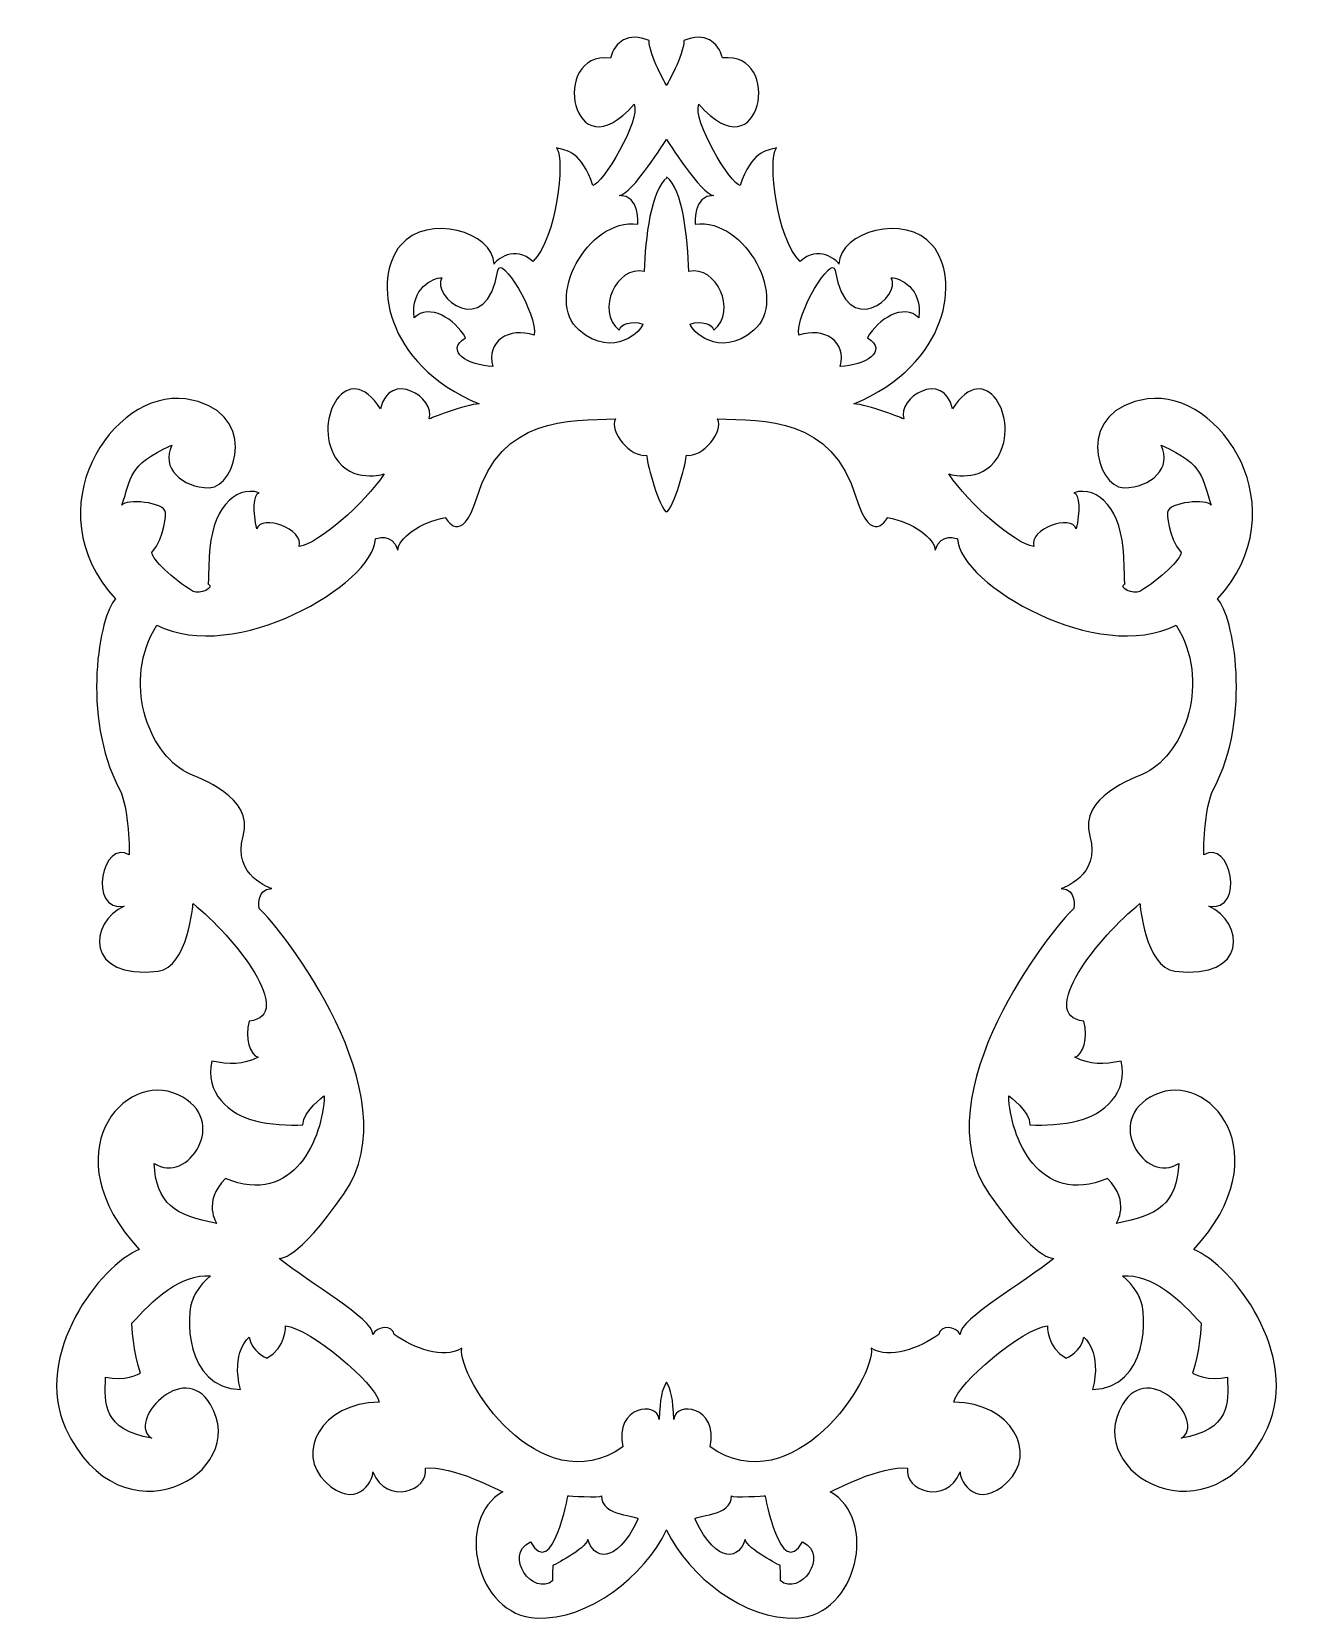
# Model space of a CAD drawing. Header units: centimetres. Extents: x -8.3 to 8.3, y -10.4 to 10.5.
import ezdxf

# ---------------------------------------------------------------- set-up
doc = ezdxf.new("R2010")
doc.units = ezdxf.units.CM
doc.header["$MEASUREMENT"] = 0
doc.layers.add('Camada 1', color=7, linetype='Continuous')

msp = doc.modelspace()

# ---------------------------------------------------------------- linework, layer by layer
at = {"layer": 'Camada 1'}
for points, knots in [([(0.00172, -9.22746), (-0.29438, -9.84328), (-1.02402, -10.41782), (-1.70638, -10.38996), (-1.70638, -10.38996), (-2.51095, -10.3571), (-2.79006, -9.07638), (-2.14972, -8.73155), (-2.14972, -8.73155), (-2.14972, -8.73155), (-2.83933, -8.37029), (-3.16776, -8.41955), (-3.16776, -8.41955), (-3.11852, -8.71509), (-3.67679, -8.91218), (-3.8574, -8.46879), (-3.8574, -8.46879), (-3.8574, -8.6001), (-4.08727, -8.97782), (-4.48137, -8.60016), (-4.48137, -8.60016), (-4.87547, -8.22252), (-4.54704, -7.56572), (-3.7753, -7.54934), (-3.7753, -7.54934), (-3.82457, -7.30301), (-4.6784, -6.58057), (-5.00678, -6.54771), (-5.00678, -6.54771), (-5.00678, -6.54771), (-4.99038, -6.82687), (-5.25308, -6.97464), (-5.25308, -6.97464), (-5.25308, -6.97464), (-5.46655, -6.87611), (-5.48298, -6.69548), (-5.48298, -6.69548), (-5.48298, -6.69548), (-5.72928, -6.89252), (-5.59794, -7.38509), (-5.59794, -7.38509), (-6.33684, -7.36866), (-6.32038, -6.38354), (-6.22188, -6.18647), (-6.22188, -6.18647), (-6.22188, -6.18647), (-6.15621, -6.02224), (-5.99201, -5.89088), (-5.99201, -5.89088), (-6.38608, -5.85802), (-6.76372, -6.21928), (-7.02645, -6.51482), (-7.02645, -6.51482), (-7.02645, -6.51482), (-7.01005, -6.90892), (-6.91149, -7.17165), (-6.91149, -7.17165), (-6.91149, -7.17165), (-7.14139, -7.28659), (-7.37126, -7.22089), (-7.37126, -7.22089), (-7.38766, -7.58215), (-7.40412, -7.9105), (-6.76372, -8.02544), (-6.76372, -8.02544), (-7.10853, -7.8284), (-6.35325, -6.97459), (-5.99201, -7.5821), (-5.99201, -7.5821), (-5.45094, -8.49208), (-7.17422, -9.454), (-7.89672, -7.89412), (-7.89672, -7.89412), (-8.34119, -6.9344), (-7.43695, -5.74306), (-6.92795, -5.5461), (-6.92795, -5.5461), (-8.09376, -4.28181), (-7.12499, -3.18162), (-6.41894, -3.51003), (-6.41894, -3.51003), (-5.71287, -3.83843), (-6.304, -4.70865), (-6.73091, -4.41311), (-6.73091, -4.41311), (-6.71448, -4.93849), (-6.4518, -5.10272), (-5.90991, -5.2013), (-5.90991, -5.2013), (-5.90991, -5.2013), (-6.10695, -4.92214), (-5.795, -4.61011), (-5.795, -4.61011), (-4.89192, -4.98772), (-4.51423, -4.06827), (-4.49783, -3.52643), (-4.49783, -3.52643), (-4.49783, -3.52643), (-4.77697, -3.72341), (-4.77697, -3.90402), (-4.77697, -3.90402), (-4.95757, -3.92048), (-5.2289, -3.89579), (-5.40091, -3.85483), (-5.40091, -3.85483), (-5.74574, -3.7727), (-6.07412, -3.47719), (-5.97561, -3.06664), (-5.97561, -3.06664), (-5.74574, -3.11591), (-5.56511, -3.11591), (-5.36807, -3.0174), (-5.36807, -3.0174), (-5.46657, -2.98454), (-5.54867, -2.7711), (-5.48301, -2.5412), (-5.48301, -2.5412), (-4.85907, -2.4755), (-5.68005, -1.42466), (-6.22189, -0.99778), (-6.22189, -0.99778), (-6.22189, -0.99778), (-6.28759, -1.83516), (-6.68163, -1.88445), (-6.68163, -1.88445), (-7.6508, -2.00563), (-7.59224, -1.24014), (-7.12491, -1.03062), (-7.12491, -1.03062), (-7.61751, -1.11272), (-7.40407, -0.12757), (-7.05927, -0.35749), (-7.05927, -0.35749), (-7.05927, -0.35749), (-7.05927, 0.26656), (-7.19061, 0.5128), (-7.19061, 0.5128), (-7.69525, 1.45898), (-7.45334, 2.79512), (-7.23988, 3.00867), (-7.23988, 3.00867), (-8.32359, 4.17448), (-7.28912, 5.76719), (-6.32037, 5.63582), (-6.32037, 5.63582), (-5.3516, 5.50448), (-5.64716, 4.47001), (-6.00837, 4.47001), (-6.00837, 4.47001), (-6.36958, 4.47001), (-6.64877, 4.73274), (-6.501, 5.02828), (-6.501, 5.02828), (-7.09213, 4.76555), (-7.02641, 4.60137), (-7.1578, 4.24014), (-7.1578, 4.24014), (-7.10853, 4.32227), (-6.5995, 4.28938), (-6.5831, 4.14161), (-6.5831, 4.14161), (-6.5831, 4.14161), (-6.5831, 3.82961), (-6.7637, 3.61617), (-6.7637, 3.61617), (-6.7637, 3.53407), (-6.49269, 3.26967), (-6.22186, 3.10716), (-6.22186, 3.10716), (-6.13976, 3.05789), (-5.92632, 3.1564), (-6.02482, 3.20566), (-6.02482, 3.20566), (-6.02482, 3.20566), (-6.02482, 3.12356), (-6.00839, 3.5669), (-6.00839, 3.5669), (-5.98585, 4.17489), (-5.68002, 4.50286), (-5.35159, 4.40431), (-5.35159, 4.40431), (-5.43369, 4.38788), (-5.43372, 4.14161), (-5.38445, 3.92814), (-5.38445, 3.92814), (-5.31881, 4.12518), (-4.76048, 3.92814), (-4.82618, 3.69824), (-4.82618, 3.69824), (-4.57988, 3.73107), (-3.97234, 4.25651), (-3.70964, 4.65061), (-3.70964, 4.65061), (-3.70964, 4.65061), (-4.13655, 4.51924), (-4.35001, 4.86405), (-4.35001, 4.86405), (-4.66164, 5.36739), (-4.18581, 6.19406), (-3.7589, 5.50445), (-3.7589, 5.50445), (-3.64394, 6.02989), (-3.02002, 5.65222), (-3.11853, 5.37308), (-3.11853, 5.37308), (-3.11853, 5.37308), (-2.64233, 5.57012), (-2.46173, 5.57012), (-2.46173, 5.57012), (-3.72607, 6.09553), (-3.85741, 7.2285), (-3.49617, 7.65543), (-3.49617, 7.65543), (-3.13493, 8.08236), (-2.2811, 7.83603), (-2.26469, 7.40913), (-2.26469, 7.40913), (-2.24829, 7.4584), (-1.98555, 7.67186), (-1.75568, 7.44196), (-1.75568, 7.44196), (-1.44371, 7.75393), (-1.32875, 8.77197), (-1.44368, 8.93617), (-1.44368, 8.93617), (-1.31234, 8.90334), (-1.11528, 8.8869), (-0.96748, 8.44354), (-0.96748, 8.44354), (-0.85254, 8.44354), (-0.32708, 9.31381), (-0.42567, 9.51084), (-0.42567, 9.51084), (-1.24665, 8.55858), (-1.54219, 10.21696), (-0.73761, 10.11838), (-0.73761, 10.11838), (-0.67197, 10.33185), (-0.50774, 10.46319), (-0.22858, 10.34828), (-0.22858, 10.34828), (-0.22858, 10.15124), (0.00126, 9.75715), (0.00126, 9.75715), (0.00126, 9.75715), (0.00126, 9.75715), (-0.0013, 9.75716), (-0.0013, 9.75716), (-0.0013, 9.75716), (-0.0013, 9.75716), (0.22854, 10.15126), (0.22854, 10.34829), (0.22854, 10.34829), (0.5077, 10.4632), (0.67193, 10.33186), (0.73757, 10.11839), (0.73757, 10.11839), (1.54212, 10.217), (1.24655, 8.55859), (0.42563, 9.51085), (0.42563, 9.51085), (0.32705, 9.31381), (0.85251, 8.44355), (0.96744, 8.44355), (0.96744, 8.44355), (1.11521, 8.88691), (1.3123, 8.90334), (1.44361, 8.93618), (1.44361, 8.93618), (1.3287, 8.77198), (1.44366, 7.75394), (1.75563, 7.44197), (1.75563, 7.44197), (1.98547, 7.67184), (2.2482, 7.4584), (2.26461, 7.40914), (2.26461, 7.40914), (2.28101, 7.83605), (3.13488, 8.08237), (3.49609, 7.65544), (3.49609, 7.65544), (3.85733, 7.22851), (3.72596, 6.09554), (2.46162, 5.57013), (2.46162, 5.57013), (2.64225, 5.57013), (3.11845, 5.37309), (3.11845, 5.37309), (3.11845, 5.37309), (3.01992, 5.65225), (3.64383, 6.02992), (3.75882, 5.50446), (3.75882, 5.50446), (4.1857, 6.19407), (4.66153, 5.36743), (4.34993, 4.86406), (4.34993, 4.86406), (4.13644, 4.51925), (3.70956, 4.65062), (3.70956, 4.65062), (3.70956, 4.65062), (3.97226, 4.25652), (4.57983, 3.73109), (4.8261, 3.69825), (4.8261, 3.69825), (4.7604, 3.92815), (5.3187, 4.12518), (5.38437, 3.92815), (5.38437, 3.92815), (5.43361, 4.14162), (5.43361, 4.38786), (5.35151, 4.40432), (5.35151, 4.40432), (5.67991, 4.50288), (5.98582, 4.17493), (6.00834, 3.56691), (6.00834, 3.56691), (6.02472, 3.12357), (6.02472, 3.20567), (6.02472, 3.20567), (6.02472, 3.20567), (5.92622, 3.1564), (6.13971, 3.0579), (6.22176, 3.10717), (6.22176, 3.10717), (6.49261, 3.26968), (6.7636, 3.5341), (6.7636, 3.61618), (6.7636, 3.61618), (6.58302, 3.82965), (6.58302, 4.14162), (6.58302, 4.14162), (6.58302, 4.14162), (6.59942, 4.28939), (7.10846, 4.32225), (7.15772, 4.24015), (7.15772, 4.24015), (7.02635, 4.60139), (7.09208, 4.76556), (6.50092, 5.02829), (6.50092, 5.02829), (6.64869, 4.73275), (6.36953, 4.47002), (6.00835, 4.47002), (6.00835, 4.47002), (5.64714, 4.47002), (5.35152, 5.50449), (6.32029, 5.63583), (6.32029, 5.63583), (7.28906, 5.76717), (8.32356, 4.17448), (7.2398, 3.00868), (7.2398, 3.00868), (7.45329, 2.79516), (7.69523, 1.45902), (7.19056, 0.51281), (7.19056, 0.51281), (7.05925, 0.26656), (7.05925, -0.35748), (7.05925, -0.35748), (7.05925, -0.35748), (7.40406, -0.12758), (7.61749, -1.11271), (7.12489, -1.03061), (7.12489, -1.03061), (7.59222, -1.24013), (7.65078, -2.00565), (6.68155, -1.88447), (6.68155, -1.88447), (6.28745, -1.8352), (6.22176, -0.9978), (6.22176, -0.9978), (6.22176, -0.9978), (5.67992, -1.42468), (4.85897, -2.47552), (5.48288, -2.54122), (5.48288, -2.54122), (5.54852, -2.77112), (5.46648, -2.98456), (5.36794, -3.01742), (5.36794, -3.01742), (5.56498, -3.11595), (5.74561, -3.11595), (5.97545, -3.06666), (5.97545, -3.06666), (6.07398, -3.47721), (5.74561, -3.77275), (5.40075, -3.85485), (5.40075, -3.85485), (5.22872, -3.89583), (4.95741, -3.92049), (4.77684, -3.90404), (4.77684, -3.90404), (4.77684, -3.72344), (4.49768, -3.52645), (4.49768, -3.52645), (4.49768, -3.52645), (4.51408, -4.06829), (4.89175, -4.98774), (5.79485, -4.61013), (5.79485, -4.61013), (6.10679, -4.92215), (5.90979, -5.20132), (5.90979, -5.20132), (5.90979, -5.20132), (6.45163, -5.10274), (6.71431, -4.93851), (6.73077, -4.41313), (6.73077, -4.41313), (6.30384, -4.70867), (5.71273, -3.83845), (6.41877, -3.51005), (6.41877, -3.51005), (7.12486, -3.18165), (8.09364, -4.28184), (6.9278, -5.54612), (6.9278, -5.54612), (7.43678, -5.74308), (8.34107, -6.93442), (7.89657, -7.89414), (7.89657, -7.89414), (7.17407, -9.45402), (5.45081, -8.4921), (5.99189, -7.58212), (5.99189, -7.58212), (6.3531, -6.97461), (7.10838, -7.82842), (6.76357, -8.02546), (6.76357, -8.02546), (7.40399, -7.91052), (7.38754, -7.58218), (7.37113, -7.22091), (7.37113, -7.22091), (7.14126, -7.28658), (6.91134, -7.17167), (6.91134, -7.17167), (6.91134, -7.17167), (7.00992, -6.90891), (7.02633, -6.51484), (7.02633, -6.51484), (7.02633, -6.51484), (6.76357, -6.2193), (6.38596, -5.85804), (5.99189, -5.8909), (5.99189, -5.8909), (6.15606, -6.02227), (6.22173, -6.18649), (6.22173, -6.18649), (6.22173, -6.18649), (6.32026, -6.38353), (6.33672, -7.36867), (5.59782, -7.38511), (5.59782, -7.38511), (5.72916, -6.89254), (5.48286, -6.6955), (5.48286, -6.6955), (5.48286, -6.6955), (5.46646, -6.87613), (5.25296, -6.97466), (5.25296, -6.97466), (5.25296, -6.97466), (4.99026, -6.82689), (5.00666, -6.54773), (5.00666, -6.54773), (5.00666, -6.54773), (4.67831, -6.58059), (3.82445, -7.30306), (3.77518, -7.54936), (3.77518, -7.54936), (4.54692, -7.56574), (4.87534, -8.22251), (4.48127, -8.60018), (4.48127, -8.60018), (4.08715, -8.97785), (3.8573, -8.60013), (3.8573, -8.46881), (3.8573, -8.46881), (3.67667, -8.9122), (3.11842, -8.71511), (3.16769, -8.41957), (3.16769, -8.41957), (2.83929, -8.3703), (2.14965, -8.73157), (2.14965, -8.73157), (2.14965, -8.73157), (2.79002, -9.07638), (2.51086, -10.35712), (1.70631, -10.38998), (1.70631, -10.38998), (1.02625, -10.41776), (0.29928, -9.84719), (0.00131, -9.23367), (0.00131, -9.23367), (0.00131, -9.23367), (0.00172, -9.22746), (0.00172, -9.22746)], [0, 0, 0, 0, 0.008, 0.008, 0.008, 0.008, 0.016, 0.016, 0.016, 0.016, 0.024, 0.024, 0.024, 0.024, 0.032, 0.032, 0.032, 0.032, 0.04, 0.04, 0.04, 0.04, 0.048, 0.048, 0.048, 0.048, 0.056, 0.056, 0.056, 0.056, 0.064, 0.064, 0.064, 0.064, 0.072, 0.072, 0.072, 0.072, 0.08, 0.08, 0.08, 0.08, 0.088, 0.088, 0.088, 0.088, 0.096, 0.096, 0.096, 0.096, 0.104, 0.104, 0.104, 0.104, 0.112, 0.112, 0.112, 0.112, 0.12, 0.12, 0.12, 0.12, 0.128, 0.128, 0.128, 0.128, 0.136, 0.136, 0.136, 0.136, 0.144, 0.144, 0.144, 0.144, 0.152, 0.152, 0.152, 0.152, 0.16, 0.16, 0.16, 0.16, 0.168, 0.168, 0.168, 0.168, 0.176, 0.176, 0.176, 0.176, 0.184, 0.184, 0.184, 0.184, 0.192, 0.192, 0.192, 0.192, 0.2, 0.2, 0.2, 0.2, 0.208, 0.208, 0.208, 0.208, 0.216, 0.216, 0.216, 0.216, 0.224, 0.224, 0.224, 0.224, 0.232, 0.232, 0.232, 0.232, 0.24, 0.24, 0.24, 0.24, 0.248, 0.248, 0.248, 0.248, 0.256, 0.256, 0.256, 0.256, 0.264, 0.264, 0.264, 0.264, 0.272, 0.272, 0.272, 0.272, 0.28, 0.28, 0.28, 0.28, 0.288, 0.288, 0.288, 0.288, 0.296, 0.296, 0.296, 0.296, 0.304, 0.304, 0.304, 0.304, 0.312, 0.312, 0.312, 0.312, 0.32, 0.32, 0.32, 0.32, 0.328, 0.328, 0.328, 0.328, 0.336, 0.336, 0.336, 0.336, 0.344, 0.344, 0.344, 0.344, 0.352, 0.352, 0.352, 0.352, 0.36, 0.36, 0.36, 0.36, 0.368, 0.368, 0.368, 0.368, 0.376, 0.376, 0.376, 0.376, 0.384, 0.384, 0.384, 0.384, 0.392, 0.392, 0.392, 0.392, 0.4, 0.4, 0.4, 0.4, 0.408, 0.408, 0.408, 0.408, 0.416, 0.416, 0.416, 0.416, 0.424, 0.424, 0.424, 0.424, 0.432, 0.432, 0.432, 0.432, 0.44, 0.44, 0.44, 0.44, 0.448, 0.448, 0.448, 0.448, 0.456, 0.456, 0.456, 0.456, 0.464, 0.464, 0.464, 0.464, 0.472, 0.472, 0.472, 0.472, 0.48, 0.48, 0.48, 0.48, 0.488, 0.488, 0.488, 0.488, 0.496, 0.496, 0.496, 0.496, 0.504, 0.504, 0.504, 0.504, 0.512, 0.512, 0.512, 0.512, 0.52, 0.52, 0.52, 0.52, 0.528, 0.528, 0.528, 0.528, 0.536, 0.536, 0.536, 0.536, 0.544, 0.544, 0.544, 0.544, 0.552, 0.552, 0.552, 0.552, 0.56, 0.56, 0.56, 0.56, 0.568, 0.568, 0.568, 0.568, 0.576, 0.576, 0.576, 0.576, 0.584, 0.584, 0.584, 0.584, 0.592, 0.592, 0.592, 0.592, 0.6, 0.6, 0.6, 0.6, 0.608, 0.608, 0.608, 0.608, 0.616, 0.616, 0.616, 0.616, 0.624, 0.624, 0.624, 0.624, 0.632, 0.632, 0.632, 0.632, 0.64, 0.64, 0.64, 0.64, 0.648, 0.648, 0.648, 0.648, 0.656, 0.656, 0.656, 0.656, 0.664, 0.664, 0.664, 0.664, 0.672, 0.672, 0.672, 0.672, 0.68, 0.68, 0.68, 0.68, 0.688, 0.688, 0.688, 0.688, 0.696, 0.696, 0.696, 0.696, 0.704, 0.704, 0.704, 0.704, 0.712, 0.712, 0.712, 0.712, 0.72, 0.72, 0.72, 0.72, 0.728, 0.728, 0.728, 0.728, 0.736, 0.736, 0.736, 0.736, 0.744, 0.744, 0.744, 0.744, 0.752, 0.752, 0.752, 0.752, 0.76, 0.76, 0.76, 0.76, 0.768, 0.768, 0.768, 0.768, 0.776, 0.776, 0.776, 0.776, 0.784, 0.784, 0.784, 0.784, 0.792, 0.792, 0.792, 0.792, 0.8, 0.8, 0.8, 0.8, 0.808, 0.808, 0.808, 0.808, 0.816, 0.816, 0.816, 0.816, 0.824, 0.824, 0.824, 0.824, 0.832, 0.832, 0.832, 0.832, 0.84, 0.84, 0.84, 0.84, 0.848, 0.848, 0.848, 0.848, 0.856, 0.856, 0.856, 0.856, 0.864, 0.864, 0.864, 0.864, 0.872, 0.872, 0.872, 0.872, 0.88, 0.88, 0.88, 0.88, 0.888, 0.888, 0.888, 0.888, 0.896, 0.896, 0.896, 0.896, 0.904, 0.904, 0.904, 0.904, 0.912, 0.912, 0.912, 0.912, 0.92, 0.92, 0.92, 0.92, 0.928, 0.928, 0.928, 0.928, 0.936, 0.936, 0.936, 0.936, 0.944, 0.944, 0.944, 0.944, 0.952, 0.952, 0.952, 0.952, 0.96, 0.96, 0.96, 0.96, 0.968, 0.968, 0.968, 0.968, 0.976, 0.976, 0.976, 0.976, 0.984, 0.984, 0.984, 0.984, 1, 1, 1, 1]), ([(0.00132, 8.55759), (0.21476, 8.39339), (0.27784, 7.75408), (0.29429, 7.31074), (0.29429, 7.31074), (0.65553, 7.39284), (0.93463, 6.80173), (0.62269, 6.539), (0.62269, 6.539), (0.60629, 6.6211), (0.45846, 6.67037), (0.31067, 6.62113), (0.31067, 6.62113), (0.31067, 6.55546), (0.68834, 6.14493), (1.14808, 6.539), (1.14808, 6.539), (1.60785, 6.93307), (1.04955, 8.0168), (0.37632, 7.9347), (0.37632, 7.9347), (0.37632, 7.9347), (0.34354, 8.31234), (0.6227, 8.31234), (0.6227, 8.31234), (0.45853, 8.31234), (-0.00127, 9.05122), (-0.00127, 9.05122), (-0.00127, 9.05122), (-0.00127, 9.05122), (0.00127, 9.05122), (0.00127, 9.05122), (0.00127, 9.05122), (0.00127, 9.05122), (-0.4585, 8.31234), (-0.6227, 8.31234), (-0.6227, 8.31234), (-0.34356, 8.31234), (-0.37635, 7.9347), (-0.37635, 7.9347), (-0.37635, 7.9347), (-1.04958, 8.0168), (-1.60785, 6.93307), (-1.14811, 6.539), (-1.14811, 6.539), (-0.68837, 6.14493), (-0.31068, 6.55546), (-0.31068, 6.62113), (-0.31068, 6.62113), (-0.45845, 6.6704), (-0.6063, 6.6211), (-0.62268, 6.539), (-0.62268, 6.539), (-0.93465, 6.80173), (-0.65554, 7.39284), (-0.29428, 7.31074), (-0.29428, 7.31074), (-0.27782, 7.75408), (-0.2053, 8.3832), (0.00811, 8.5474), (0.00811, 8.5474), (0.00811, 8.5474), (0.00132, 8.55759), (0.00132, 8.55759)], [0, 0, 0, 0, 0.05882353, 0.05882353, 0.05882353, 0.05882353, 0.11764706, 0.11764706, 0.11764706, 0.11764706, 0.17647059, 0.17647059, 0.17647059, 0.17647059, 0.23529412, 0.23529412, 0.23529412, 0.23529412, 0.29411765, 0.29411765, 0.29411765, 0.29411765, 0.35294118, 0.35294118, 0.35294118, 0.35294118, 0.41176471, 0.41176471, 0.41176471, 0.41176471, 0.47058824, 0.47058824, 0.47058824, 0.47058824, 0.52941176, 0.52941176, 0.52941176, 0.52941176, 0.58823529, 0.58823529, 0.58823529, 0.58823529, 0.64705882, 0.64705882, 0.64705882, 0.64705882, 0.70588235, 0.70588235, 0.70588235, 0.70588235, 0.76470588, 0.76470588, 0.76470588, 0.76470588, 0.82352941, 0.82352941, 0.82352941, 0.82352941, 0.88235294, 0.88235294, 0.88235294, 0.88235294, 1, 1, 1, 1]), ([(-2.95428, 7.22864), (-3.06924, 7.22864), (-3.36478, 7.09727), (-3.31552, 6.7032), (-3.31552, 6.7032), (-3.11848, 6.90024), (-2.77365, 6.68677), (-2.64231, 6.44047), (-2.64231, 6.44047), (-2.92142, 6.25984), (-2.60948, 6.07923), (-2.28107, 6.06283), (-2.28107, 6.06283), (-2.3796, 6.39123), (-2.0676, 6.58824), (-1.73923, 6.4733), (-1.73923, 6.4733), (-1.68996, 6.75246), (-2.18061, 7.54777), (-2.21543, 7.32716), (-2.21543, 7.32716), (-2.36318, 6.39121), (-3.10205, 6.98231), (-2.95428, 7.22864)], [0, 0, 0, 0, 0.14285714, 0.14285714, 0.14285714, 0.14285714, 0.28571429, 0.28571429, 0.28571429, 0.28571429, 0.42857143, 0.42857143, 0.42857143, 0.42857143, 0.57142857, 0.57142857, 0.57142857, 0.57142857, 0.71428571, 0.71428571, 0.71428571, 0.71428571, 1, 1, 1, 1]), ([(2.21536, 7.32717), (2.18059, 7.54778), (1.68992, 6.75247), (1.73919, 6.47331), (1.73919, 6.47331), (2.06759, 6.58827), (2.37953, 6.39124), (2.28103, 6.06284), (2.28103, 6.06284), (2.60943, 6.07924), (2.92137, 6.25985), (2.64227, 6.44048), (2.64227, 6.44048), (2.77361, 6.68678), (3.11847, 6.90022), (3.3155, 6.70321), (3.3155, 6.70321), (3.36474, 7.09728), (3.06917, 7.22865), (2.95424, 7.22865), (2.95424, 7.22865), (3.10203, 6.98231), (2.36315, 6.39121), (2.21536, 7.32717)], [0, 0, 0, 0, 0.14285714, 0.14285714, 0.14285714, 0.14285714, 0.28571429, 0.28571429, 0.28571429, 0.28571429, 0.42857143, 0.42857143, 0.42857143, 0.42857143, 0.57142857, 0.57142857, 0.57142857, 0.57142857, 0.71428571, 0.71428571, 0.71428571, 0.71428571, 1, 1, 1, 1]), ([(0.00122, -7.29032), (0.06041, -7.38536), (0.08411, -7.50355), (0.09726, -7.77922), (0.09726, -7.77922), (0.11372, -7.53292), (0.68837, -7.59859), (0.57343, -8.14043), (0.57343, -8.14043), (1.67359, -8.89571), (2.74082, -7.2373), (2.69158, -6.84326), (2.69158, -6.84326), (2.93788, -6.99103), (3.31555, -6.84331), (3.57825, -6.66263), (3.57825, -6.66263), (3.59468, -6.53124), (3.80812, -6.54769), (3.85739, -6.66263), (3.85739, -6.66263), (3.85739, -6.44914), (4.6948, -5.9894), (5.08887, -5.66105), (5.08887, -5.66105), (5.08887, -5.66105), (4.8676, -5.71566), (4.23506, -4.80721), (4.23506, -4.80721), (3.33193, -3.51009), (5.07244, -1.30976), (5.35155, -1.06344), (5.35155, -1.06344), (5.35155, -1.06344), (5.40082, -0.80079), (5.18738, -0.80079), (5.18738, -0.80079), (5.18738, -0.80079), (5.71282, -0.63651), (5.56505, -0.1111), (5.56505, -0.1111), (5.41725, 0.41431), (6.13975, 0.64421), (6.30393, 0.72633), (6.30393, 0.72633), (6.81296, 0.98906), (7.15777, 1.92497), (6.69803, 2.66385), (6.69803, 2.66385), (5.67997, 2.13841), (3.85741, 3.18929), (3.82455, 3.79682), (3.82455, 3.79682), (3.82455, 3.79682), (3.61111, 3.89535), (3.52898, 3.64905), (3.52898, 3.64905), (3.52898, 3.79682), (3.23344, 4.02669), (2.90501, 4.07596), (2.90501, 4.07596), (2.90501, 4.07596), (2.6916, 3.68189), (2.49454, 4.33869), (2.49454, 4.33869), (2.17672, 5.39803), (1.27947, 5.35673), (0.67196, 5.37316), (0.67196, 5.37316), (0.75409, 5.20899), (0.47492, 4.86415), (0.26143, 4.89696), (0.26143, 4.89696), (0.26143, 4.83126), (0.13004, 4.28942), (0.01513, 4.15808), (0.01513, 4.15808), (0.01513, 4.15808), (-0.01516, 4.1581), (-0.01516, 4.1581), (-0.01516, 4.1581), (-0.13007, 4.28944), (-0.26146, 4.83128), (-0.26146, 4.89698), (-0.26146, 4.89698), (-0.47495, 4.86415), (-0.75411, 5.20898), (-0.67199, 5.37318), (-0.67199, 5.37318), (-1.2795, 5.35675), (-2.17675, 5.39805), (-2.49457, 4.33871), (-2.49457, 4.33871), (-2.69161, 3.68191), (-2.90507, 4.07598), (-2.90507, 4.07598), (-2.90507, 4.07598), (-3.23347, 4.02671), (-3.52904, 3.79684), (-3.52904, 3.64907), (-3.52904, 3.64907), (-3.61114, 3.89537), (-3.82458, 3.79684), (-3.82458, 3.79684), (-3.82458, 3.79684), (-3.85741, 3.1893), (-5.68002, 2.13841), (-6.69806, 2.66387), (-6.69806, 2.66387), (-7.15783, 1.92499), (-6.81302, 0.98908), (-6.30399, 0.72635), (-6.30399, 0.72635), (-6.13979, 0.64422), (-5.41732, 0.41435), (-5.56509, -0.11108), (-5.56509, -0.11108), (-5.71286, -0.63649), (-5.18745, -0.80077), (-5.18745, -0.80077), (-5.18745, -0.80077), (-5.40089, -0.80077), (-5.35162, -1.06342), (-5.35162, -1.06342), (-5.35162, -1.06342), (-5.07251, -1.30977), (-3.33198, -3.51008), (-4.2351, -4.80719), (-4.2351, -4.80719), (-4.86761, -5.71566), (-5.08894, -5.66103), (-5.08894, -5.66103), (-5.08894, -5.66103), (-4.69484, -5.98938), (-3.85746, -6.44912), (-3.85746, -6.66261), (-3.85746, -6.66261), (-3.80819, -6.54767), (-3.59476, -6.53122), (-3.57832, -6.66261), (-3.57832, -6.66261), (-3.31559, -6.84329), (-2.93792, -6.99101), (-2.69162, -6.84324), (-2.69162, -6.84324), (-2.74089, -7.23731), (-1.67364, -8.89569), (-0.5735, -8.14041), (-0.5735, -8.14041), (-0.68844, -7.59857), (-0.11379, -7.5329), (-0.0973, -7.7792), (-0.0973, -7.7792), (-0.08426, -7.50644), (-0.06103, -7.38783), (-0.00313, -7.29324), (-0.00313, -7.29324), (-0.00313, -7.29324), (0.00122, -7.29032), (0.00122, -7.29032)], [0, 0, 0, 0, 0.02439024, 0.02439024, 0.02439024, 0.02439024, 0.04878049, 0.04878049, 0.04878049, 0.04878049, 0.07317073, 0.07317073, 0.07317073, 0.07317073, 0.09756098, 0.09756098, 0.09756098, 0.09756098, 0.12195122, 0.12195122, 0.12195122, 0.12195122, 0.14634146, 0.14634146, 0.14634146, 0.14634146, 0.17073171, 0.17073171, 0.17073171, 0.17073171, 0.19512195, 0.19512195, 0.19512195, 0.19512195, 0.2195122, 0.2195122, 0.2195122, 0.2195122, 0.24390244, 0.24390244, 0.24390244, 0.24390244, 0.26829268, 0.26829268, 0.26829268, 0.26829268, 0.29268293, 0.29268293, 0.29268293, 0.29268293, 0.31707317, 0.31707317, 0.31707317, 0.31707317, 0.34146341, 0.34146341, 0.34146341, 0.34146341, 0.36585366, 0.36585366, 0.36585366, 0.36585366, 0.3902439, 0.3902439, 0.3902439, 0.3902439, 0.41463415, 0.41463415, 0.41463415, 0.41463415, 0.43902439, 0.43902439, 0.43902439, 0.43902439, 0.46341463, 0.46341463, 0.46341463, 0.46341463, 0.48780488, 0.48780488, 0.48780488, 0.48780488, 0.51219512, 0.51219512, 0.51219512, 0.51219512, 0.53658537, 0.53658537, 0.53658537, 0.53658537, 0.56097561, 0.56097561, 0.56097561, 0.56097561, 0.58536585, 0.58536585, 0.58536585, 0.58536585, 0.6097561, 0.6097561, 0.6097561, 0.6097561, 0.63414634, 0.63414634, 0.63414634, 0.63414634, 0.65853659, 0.65853659, 0.65853659, 0.65853659, 0.68292683, 0.68292683, 0.68292683, 0.68292683, 0.70731707, 0.70731707, 0.70731707, 0.70731707, 0.73170732, 0.73170732, 0.73170732, 0.73170732, 0.75609756, 0.75609756, 0.75609756, 0.75609756, 0.7804878, 0.7804878, 0.7804878, 0.7804878, 0.80487805, 0.80487805, 0.80487805, 0.80487805, 0.82926829, 0.82926829, 0.82926829, 0.82926829, 0.85365854, 0.85365854, 0.85365854, 0.85365854, 0.87804878, 0.87804878, 0.87804878, 0.87804878, 0.90243902, 0.90243902, 0.90243902, 0.90243902, 0.92682927, 0.92682927, 0.92682927, 0.92682927, 0.95121951, 0.95121951, 0.95121951, 0.95121951, 1, 1, 1, 1]), ([(-0.37634, -9.09279), (-0.34821, -9.03342), (-0.86899, -9.05988), (-0.85256, -8.78077), (-0.85256, -8.78077), (-0.86896, -8.81363), (-1.2959, -8.78077), (-1.2959, -8.78077), (-1.2959, -8.78077), (-1.2959, -8.78077), (-1.49294, -9.89739), (-1.78847, -9.38833), (-1.78847, -9.38833), (-2.14971, -9.56896), (-1.75564, -10.11088), (-1.49293, -9.89739), (-1.49293, -9.89739), (-1.50936, -9.91377), (-1.49293, -9.7003), (-1.49293, -9.7003), (-1.49293, -9.7003), (-1.49293, -9.7003), (-1.066, -9.48681), (-1.03319, -9.35549), (-1.03319, -9.35549), (-0.96748, -9.60177), (-0.67191, -9.71676), (-0.37634, -9.09279)], [0, 0, 0, 0, 0.125, 0.125, 0.125, 0.125, 0.25, 0.25, 0.25, 0.25, 0.375, 0.375, 0.375, 0.375, 0.5, 0.5, 0.5, 0.5, 0.625, 0.625, 0.625, 0.625, 0.75, 0.75, 0.75, 0.75, 1, 1, 1, 1]), ([(1.03317, -9.35547), (1.06595, -9.48678), (1.49291, -9.70028), (1.49291, -9.70028), (1.49291, -9.70028), (1.49291, -9.70028), (1.50937, -9.91375), (1.49291, -9.89737), (1.49291, -9.89737), (1.75567, -10.11084), (2.14971, -9.56894), (1.78845, -9.38831), (1.78845, -9.38831), (1.49291, -9.89737), (1.29588, -8.78075), (1.29588, -8.78075), (1.29588, -8.78075), (1.29588, -8.78075), (0.86895, -8.81361), (0.85254, -8.78075), (0.85254, -8.78075), (0.869, -9.05986), (0.34824, -9.0334), (0.37634, -9.09277), (0.37634, -9.09277), (0.67188, -9.71676), (0.96745, -9.60177), (1.03317, -9.35547)], [0, 0, 0, 0, 0.125, 0.125, 0.125, 0.125, 0.25, 0.25, 0.25, 0.25, 0.375, 0.375, 0.375, 0.375, 0.5, 0.5, 0.5, 0.5, 0.625, 0.625, 0.625, 0.625, 0.75, 0.75, 0.75, 0.75, 1, 1, 1, 1])]:
    msp.add_open_spline(points, degree=3, knots=knots, dxfattribs=at)

doc.saveas('drawing.dxf')
